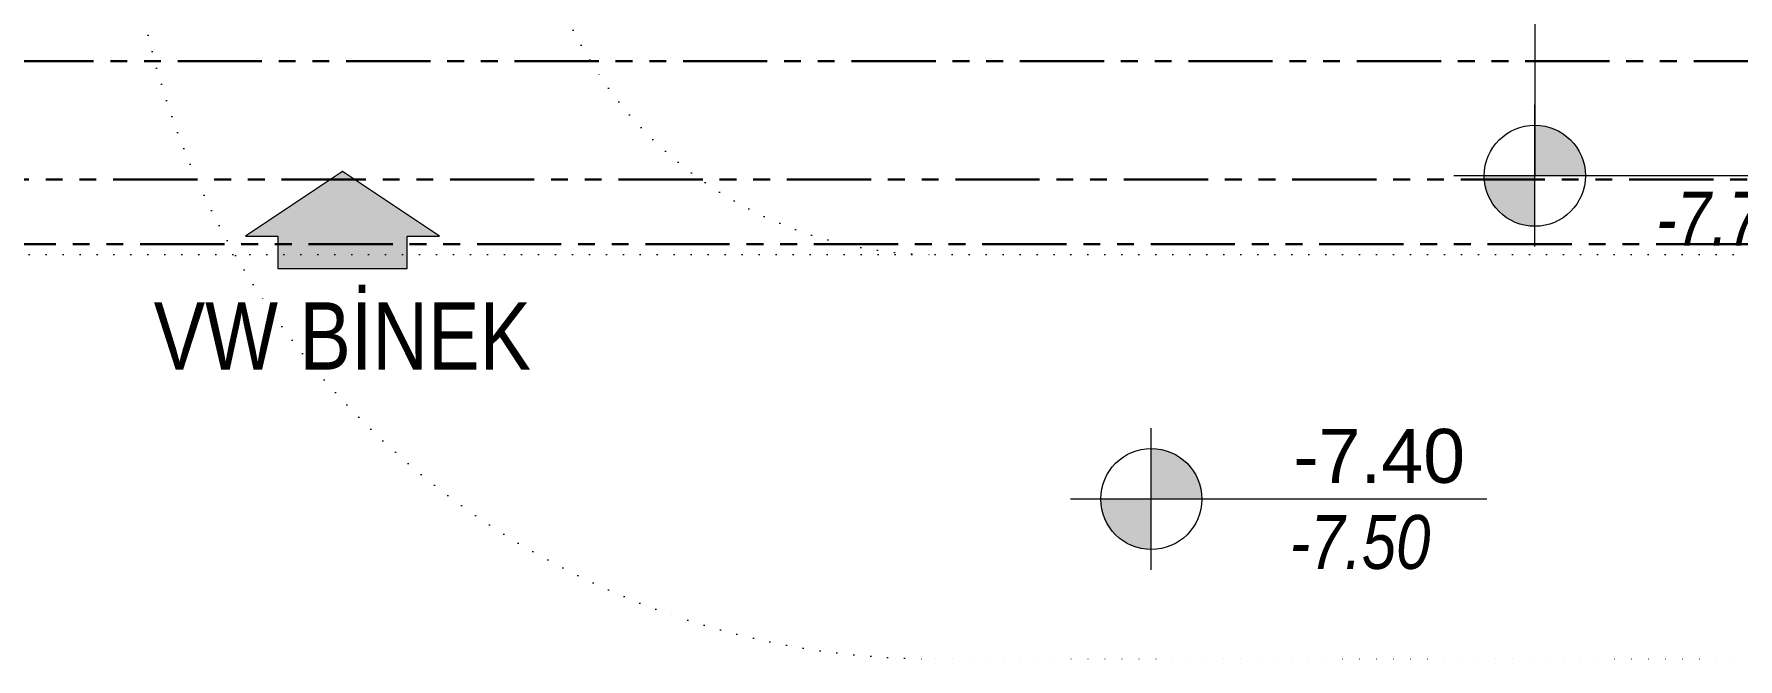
# Model space of a CAD drawing. Header units: metres. Extents: x -13545 to 152404, y -11890 to 28436.
# Drawn here: x 58431 to 59696, y 290 to 753 of the extents above; entities that cross this region are included whole.
import ezdxf
from ezdxf.enums import TextEntityAlignment as Align

# ---------------------------------------------------------------- set-up
doc = ezdxf.new("R2010")
doc.units = ezdxf.units.M
doc.header["$LTSCALE"] = 100
doc.header["$MEASUREMENT"] = 0
doc.linetypes.add('DOT2', pattern=[0.125, 0, -0.125])
doc.linetypes.add('PHANTOM2', pattern=[1.25, 0.625, -0.125, 0.125, -0.125, 0.125, -0.125])
doc.layers.get('0').update_dxf_attribs({"color": 9, "lineweight": 9})
for name, color, linetype, lineweight in [('06D', 9, 'Continuous', 9), ('21', 9, 'Continuous', 9), ('21_mahal200', 9, 'Continuous', 9), ('E-KABLO', 7, 'Continuous', 30)]:
    doc.layers.add(name, color=color, linetype=linetype, lineweight=lineweight)
doc.styles.add('Arial', font='arial.ttf', dxfattribs={"height": 2.5})
doc.styles.add('MuuM_TEXT-ITALIC', font='ARIALNI.TTF')
doc.styles.add('MuuM_TEXT-STANDART', font='ARIALN.TTF')
doc.dimstyles.new('MuuM_DIM200', dxfattribs={"dimscale": 20, "dimtxt": 2, "dimasz": 1, "dimexe": 1, "dimexo": 1, "dimgap": 1, "dimtad": 1, "dimdec": 1, "dimrnd": 0.5, "dimdsep": 46, "dimtxsty": 'MuuM_TEXT-STANDART', "dimblk": 'ARCHTICK', "dimcen": 0, "dimdle": 0.15, "dimclrd": 256, "dimclre": 256, "dimclrt": 256, "dimadec": 0, "dimazin": 0, "dimtfac": 5, "dimtdec": 1, "dimtix": 1, "dimtmove": 2, "dimatfit": 3, "dimldrblk": 'DOT', "dimfxl": 3, "dimfxlon": 1, "dimtolj": 1, "dimlwd": -1, "dimlwe": -1, "dimarcsym": 0})

# ---------------------------------------------------------------- blocks, each defined once
blk = doc.blocks.new('0-OK 2')
at = {"true_color": 0x4f4f4f}
blk.add_hatch(color=251, dxfattribs=at).paths.add_polyline_path([(0, 0), (120, 180), (120, 120), (180, 120), (180, -120), (120, -120), (120, -180)])
at = {"linetype": 'ByBlock', "lineweight": -2}
blk.add_lwpolyline([(180, -120), (180, 120), (120, 120), (120, 180), (0, 0), (120, -180), (120, -120)], close=True, dxfattribs=at)
blk.add_point((0, 0))
blk = doc.blocks.new('0_elevationtarget-p-bk')
h = blk.add_hatch(color=250)
h.paths.add_polyline_path([(1.875, 0, 0.414214), (0, 1.875), (0, 0)])
h.paths.add_polyline_path([(0, 0), (-1.875, 0, 0.414214), (0, -1.875)])
blk.add_line((0, -2.625), (0, 2.625))
blk.add_lwpolyline([(12.453, 0), (-3, 0)])
blk.add_circle((0, 0), 1.875)
at = {"style": 'Arial'}
blk.add_attdef('BITMISKOT', text='', height=2, dxfattribs=at).set_placement((4.5, 0), align=Align.BOTTOM_LEFT)
at = {"style": 'MuuM_TEXT-ITALIC'}
blk.add_attdef('FINISHINGFLOORLEVEL', text='', height=2, dxfattribs=at).set_placement((4.5, -0.592), align=Align.TOP_LEFT)
blk = doc.blocks.new('_ArchTick')
at = {"color": 0, "linetype": 'ByBlock', "const_width": 0.15}
blk.add_lwpolyline([(-0.5, -0.5), (0.5, 0.5)], dxfattribs=at)
blk = doc.blocks.new('_Dot')
at = {"color": 0, "linetype": 'ByBlock', "lineweight": -2}
blk.add_line((-0.5, 0), (-1, 0), dxfattribs=at)
at = {"color": 0, "linetype": 'ByBlock', "const_width": 0.5}
blk.add_lwpolyline([(-0.25, 0, 1), (0.25, 0, 1)], format="xyb", close=True, dxfattribs=at)
blk = doc.blocks.new('1.bod.mimari1.elk')
at = {"layer": '06D', "linetype": 'DOT2'}
for points in [[(2500, -1650), (2500, -7740, 0.4142136), (3100, -8340), (12425, -8340)], [(2800, -1678.64), (2800, -7740, 0.4142136), (3100, -8040), (11395.6, -8040)], [(640, -5042.1), (640, -7840, 0.4142136), (840, -8040), (3100, -8040)]]:
    blk.add_lwpolyline(points, format="xyb", dxfattribs=at)
at = {"layer": '21'}
ref = blk.add_blockref('0_elevationtarget-p-bk', (3545.02, -7981.68), dxfattribs=dict(at, xscale=20, yscale=20, zscale=20))
ref.add_attrib('FINISHINGFLOORLEVEL', '-7.70', dxfattribs={"layer": '0', "height": 40, "style": 'MuuM_TEXT-ITALIC'}).set_placement((3635.02, -7993.53), align=Align.TOP_LEFT)
at = {"layer": '21', "xscale": 0.4000000000000003, "yscale": 0.4000000000000003, "zscale": 0.4000000000000003, "rotation": 270}
blk.add_blockref('0-OK 2', (2660.09, -7978.49), dxfattribs=at)
at = {"layer": '21', "xscale": 20, "yscale": 20, "zscale": 20}
blk.add_blockref('0_elevationtarget-p-bk', (3260.38, -8221.43), dxfattribs=at).add_auto_attribs({'BITMISKOT': ' -7.40', 'FINISHINGFLOORLEVEL': ' -7.50'})
at = {"layer": '21', "insert": (2660.09, -8100.5), "char_height": 50, "width": 826.27, "attachment_point": 5, "style": 'MuuM_TEXT-STANDART'}
blk.add_mtext('VW BİNEK', dxfattribs=at)
at = {"layer": '21_mahal200'}
blk.add_leader([(3545.02, -7675.68), (3545.02, -7981.68)], dimstyle='MuuM_DIM200', override={"dimasz": 1, "dimfxl": 10}, dxfattribs=at)

msp = doc.modelspace()

# ---------------------------------------------------------------- linework, layer by layer
at = {"layer": 'E-KABLO', "color": 5, "linetype": 'PHANTOM2'}
for p, q in [((60350.4, 733.4), (58349.6, 733.4)), ((57385, 597.7), (59644.5, 597.7)), ((59644.5, 597.7), (67250, 597.7))]:
    msp.add_line(p, q, dxfattribs=at)
at = {"layer": 'E-KABLO', "color": 6, "linetype": 'PHANTOM2'}
msp.add_line((57365, 645.5), (67534.3, 645.5), dxfattribs=at)

# ---------------------------------------------------------------- block references
at = {"layer": '06D'}
msp.add_blockref('1.bod.mimari1.elk', (56000, 8630), dxfattribs=at)

doc.saveas('drawing.dxf')
